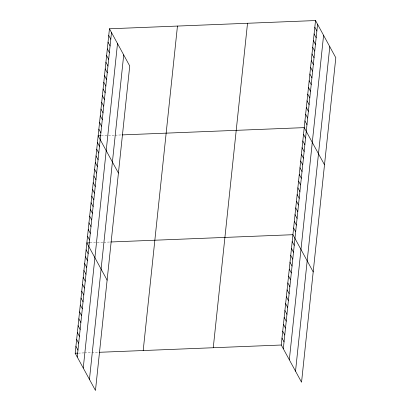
<?xml version="1.0" encoding="UTF-8"?>
<svg xmlns="http://www.w3.org/2000/svg" width="411" height="411" viewBox="0 0 411 411"><rect width="100%" height="100%" fill="white"/><g stroke="black" fill="none" stroke-linecap="round" stroke-linejoin="round"><path stroke-width="0.31" stroke-dasharray="2.06 1.54" d="M101.296 135.738L114.515 135.209M115.147 135.183L120.813 134.957M89.988 242.809L103.212 242.285M103.839 242.259L110.77 241.981M78.337 353.131L84.008 352.905M84.635 352.879L97.859 352.35"/><path stroke-width="0.62" d="M109.454 28.785L129.732 65.981L95.47 390.45L75.192 353.255L109.454 28.785L315.53 20.55L335.808 57.746L301.546 382.215L281.268 345.019L315.53 20.55M77.232 357L111.494 32.531M83.248 368.035L117.51 43.566M89.449 379.41L123.711 54.94M143.198 350.537L177.46 26.068M213.263 347.737L247.525 23.268M283.307 348.764L317.569 24.29M289.329 359.8L323.591 35.331M295.53 371.174L329.792 46.705M100.664 135.758L98.147 135.861L118.425 173.057M122.072 134.906L304.222 127.626L324.505 164.821M89.357 242.834L86.839 242.937L107.117 280.132M110.77 241.981L292.92 234.702L313.197 271.892M75.192 353.255L77.71 353.157M99.118 352.299L281.268 345.019M314.826 27.244L316.866 30.984M314.117 33.933L316.157 37.678M313.413 40.627L315.453 44.367M312.704 47.316L314.744 51.062M311.995 54.011L314.04 57.756M311.291 60.705L313.331 64.445M310.582 67.394L312.627 71.139M309.879 74.088L311.918 77.828M309.17 80.782L311.209 84.522M308.466 87.471L310.505 91.216M307.757 94.165L309.796 97.905M307.053 100.854L309.093 104.6M306.344 107.548L308.384 111.289M305.64 114.243L307.68 117.983M304.931 120.932L306.971 124.677M303.518 134.315L305.558 138.06M302.809 141.009L304.854 144.754M302.106 147.703L304.145 151.443M301.397 154.392L303.436 158.137M300.693 161.086L302.732 164.826M299.984 167.78L302.023 171.521M299.28 174.47L301.32 178.215M298.571 181.164L300.611 184.904M297.867 187.853L299.907 191.598M297.158 194.547L299.198 198.287M296.449 201.241L298.494 204.981M295.745 207.93L297.785 211.675M295.036 214.624L297.081 218.364M294.333 221.313L296.372 225.058M293.624 228.007L295.663 231.753M292.19 241.596L294.23 245.336M291.461 248.491L293.5 252.231M290.736 255.385L292.776 259.125M290.007 262.28L292.046 266.02M289.277 269.174L291.317 272.919M288.548 276.069L290.592 279.814M287.823 282.963L289.863 286.708M287.094 289.858L289.133 293.603M286.364 296.752L288.404 300.498M285.64 303.652L287.679 307.392M284.91 310.546L286.95 314.287M284.181 317.441L286.22 321.181M283.451 324.336L285.496 328.076M282.727 331.23L284.766 334.97M281.997 338.125L284.037 341.865M108.745 35.48L110.785 39.22M108.036 42.169L110.081 45.914M107.333 48.863L109.372 52.603M106.624 55.557L108.663 59.297M105.92 62.246L107.959 65.991M105.211 68.94L107.25 72.68M104.507 75.634L106.547 79.374M103.798 82.323L105.838 86.069M103.094 89.017L105.134 92.758M102.385 95.706L104.425 99.452M101.676 102.401L103.721 106.141M100.972 109.095L103.012 112.835M100.263 115.784L102.308 119.529M99.56 122.478L101.599 126.218M98.851 129.167L100.89 132.912M97.438 142.555L99.477 146.295M96.734 149.244L98.774 152.99M96.025 155.939L98.065 159.679M95.321 162.633L97.361 166.373M94.612 169.322L96.652 173.067M93.903 176.016L95.948 179.756M93.199 182.705L95.239 186.45M92.49 189.399L94.535 193.139M91.787 196.093L93.826 199.833M91.078 202.782L93.117 206.528M90.374 209.476L92.413 213.217M89.665 216.165L91.704 219.911M88.961 222.86L91.001 226.6M88.252 229.554L90.292 233.294M87.548 236.243L89.588 239.988M86.11 249.831L88.149 253.572M85.385 256.726L87.425 260.466M84.656 263.621L86.695 267.366M83.926 270.515L85.966 274.26M83.197 277.41L85.241 281.155M82.472 284.304L84.512 288.049M81.743 291.204L83.782 294.944M81.013 298.098L83.053 301.838M80.289 304.993L82.328 308.733M79.559 311.887L81.599 315.627M78.83 318.782L80.869 322.522M78.1 325.676L80.145 329.417M77.376 332.571L79.415 336.311M76.646 339.465L78.686 343.211M75.917 346.36L77.956 350.105"/></g></svg>
